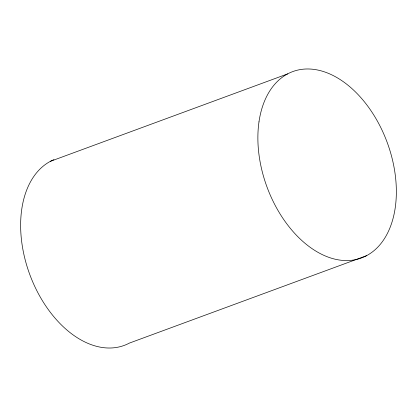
<?xml version="1.0" encoding="UTF-8"?>
<svg xmlns="http://www.w3.org/2000/svg" width="417" height="417" viewBox="0 0 417 417"><rect width="100%" height="100%" fill="white"/><g stroke="black" fill="none" stroke-linecap="round" stroke-linejoin="round"><path stroke-width="0.63" d="M50.41 161.327L287.667 73.887M366.59 255.673L129.333 343.113A99.314 64.093 69.8 0 1 31.796 279.687A99.314 64.093 69.8 0 1 53.897 159.675M258.983 121.873A99.314 64.093 69.8 0 0 350.52 260.396A99.314 64.093 69.8 0 0 371.891 112.069A99.314 64.093 69.8 0 0 258.983 121.873"/></g></svg>
